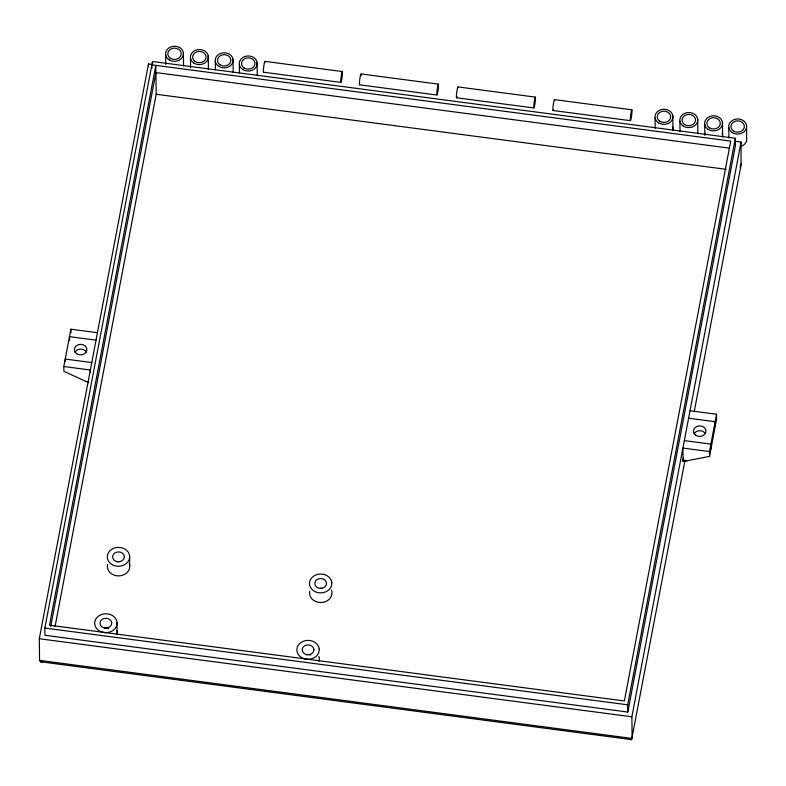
<?xml version="1.0" encoding="UTF-8"?>
<svg xmlns="http://www.w3.org/2000/svg" width="786" height="786" viewBox="0 0 786 786"><rect width="100%" height="100%" fill="white"/><g stroke="black" fill="none" stroke-linecap="round" stroke-linejoin="round"><path stroke-width="1.18" d="M117.045 622.6L116.839 625.057A11.201 9.442 -0.7 0 1 104.577 632.573A11.201 9.442 -0.7 0 1 94.674 622.964A11.201 9.442 -0.7 0 1 105.216 613.768L108.134 613.935A11.201 9.442 -0.7 0 1 117.045 622.6L116.957 634.685M129.651 556.233L129.444 558.699A11.201 9.442 -0.7 0 1 117.183 566.215A11.201 9.442 -0.7 0 1 107.289 556.596A11.201 9.442 -0.7 0 1 117.821 547.41L120.739 547.577A11.201 9.442 -0.7 0 1 129.651 556.233L129.562 568.317A11.201 9.442 -0.7 0 1 116.338 575.716A11.201 9.442 -0.7 0 1 107.633 564.584M319.136 661.311L319.352 658.855A11.201 9.442 -0.7 0 0 318.802 656.438M734.989 141.225L741.07 142.02L741.002 165.139M88.818 382.723L63.882 371.336L63.823 366.522L70.907 329.206L97.444 332.694M684.793 461.303L631.6 739.636L40.371 661.763L39.565 660.397L39.3 638.743L148.495 63.971L151.816 64.403M44.861 628.063L152.494 61.495L735.342 138.267L735.431 145.489L627.788 712.047L44.94 635.285L44.861 628.063L627.7 704.826L627.788 712.047M50.707 626.422L155.923 72.597L729.595 148.161M55.089 626.413L156.188 94.261L155.834 65.385L49.479 625.224L624.359 700.945L730.725 141.097L151.855 64.855L151.904 68.47M627.7 704.826L735.342 138.267M39.565 660.397L632.14 738.447L631.875 716.793L741.07 142.02M683.476 457.973L683.073 460.105L687.495 460.684M690.02 410.744L716.547 414.242L716.606 419.056L709.522 456.381L683.093 461.549L683.496 459.407M694.176 411.903L741.336 163.675M709.522 456.381L709.463 451.567L716.547 414.242M739.99 166.927L740.579 165.993M42.611 661.959L40.97 661.959M119.757 561.636L118.244 561.558A5.826 4.913 -0.7 0 0 116.75 561.803M320.423 588.183L321.936 588.272M264.961 61.357L342.352 71.555A5.482 0.501 -82.5 0 1 341.645 79.956A5.482 0.501 -82.5 0 1 340.849 79.445A5.482 0.501 -82.5 0 1 342.352 71.555M361.01 73.953L438.392 84.151A5.482 0.501 -82.5 0 1 437.694 92.552A5.482 0.501 -82.5 0 1 436.888 92.041A5.482 0.501 -82.5 0 1 438.392 84.151M457.983 86.912L535.374 97.11A5.482 0.501 -82.5 0 1 534.667 105.511A5.482 0.501 -82.5 0 1 533.871 105A5.482 0.501 -82.5 0 1 535.374 97.11M554.484 99.626L631.875 109.814A5.482 0.501 -82.5 0 1 631.168 118.224A5.482 0.501 -82.5 0 1 630.372 117.713A5.482 0.501 -82.5 0 1 631.875 109.814M263.487 72.224L340.878 82.412M359.536 84.819L436.918 95.018M456.509 97.778L533.9 107.967M553.01 110.492L630.401 120.68M156.188 94.261L726.215 169.334M96.03 340.161L69.492 336.663L69.541 340.279M688.605 418.211L715.132 421.709L715.191 426.523M91.775 362.552L65.238 359.064L65.267 361.462M684.351 440.602L710.878 444.1L710.937 448.914M63.823 366.522L90.351 370.019L90.38 372.426M709.463 451.567L682.926 448.069L683.093 461.549M86.077 381.465L88.287 381.76M39.3 638.743L631.875 716.793M631.178 739.705L630.008 739.331M746.543 125.475L746.7 138.228A8.96 7.555 -0.7 0 1 741.257 146.225M728.779 127.538L728.907 137.972M722.462 122.311L722.619 135.064M704.708 124.365L704.836 134.799M697.673 119.04L697.83 131.793A8.96 7.555 -0.7 0 1 697.84 133.767M679.919 121.103L680.047 131.537M672.826 115.768L672.983 128.521M655.072 117.831L655.2 128.265M257.101 62.477L257.268 75.711M239.347 64.531L239.445 72.951M233.029 59.304L233.196 72.538M215.276 61.357L215.374 69.787M208.241 56.042L208.408 69.276M190.487 58.095L190.605 67.724M183.393 52.77L183.551 66.004M165.63 54.824L165.748 64.452M152.494 61.495L152.523 63.902M148.495 63.971L148.525 66.378M70.907 329.206L70.956 332.812M263.634 72.116A5.482 0.501 -82.5 0 1 263.86 65.788A5.482 0.501 -82.5 0 1 265.098 62.232M359.683 84.711A5.482 0.501 -82.5 0 1 360.017 77.696A5.482 0.501 -82.5 0 1 361.118 75.761M457.049 96.393A5.482 0.501 -82.5 0 1 456.381 96.314A5.482 0.501 -82.5 0 1 457.295 88.985A5.482 0.501 -82.5 0 1 458.11 87.786M553.344 109.912A5.482 0.501 -82.5 0 1 553.285 104.764A5.482 0.501 -82.5 0 1 554.621 100.5M704.865 135.143A8.96 7.555 -0.7 0 1 705.464 133.237M722.01 133.158A8.96 7.555 -0.7 0 1 722.629 137.029M672.374 126.625A8.96 7.555 -0.7 0 1 672.983 130.496M309.812 591.219A11.201 9.442 -0.7 0 0 318.517 602.341A11.201 9.442 -0.7 0 0 331.741 594.953L331.957 592.497A11.201 9.442 -0.7 0 0 331.407 590.07M116.878 630.588A11.201 9.442 -0.7 0 1 117.163 632.219M104.145 628.161A5.826 4.913 -0.7 0 1 105.629 627.916L107.151 628.004A5.826 4.913 -0.7 0 1 108.586 628.407M306.324 654.797A5.826 4.913 -0.7 0 1 307.817 654.542L309.33 654.63A5.826 4.913 -0.7 0 1 310.765 655.043M129.218 563.444A11.201 9.442 -0.7 0 1 129.769 565.861M74.965 352.285A6.268 5.286 -0.7 0 1 80.87 349.131A6.268 5.286 -0.7 0 1 86.548 352.521M694.077 433.823A6.268 5.286 -0.7 0 1 704.875 432.85M111.681 622.866L111.573 624.153A5.826 4.913 -0.7 0 1 105.216 628.073A5.826 4.913 -0.7 0 1 100.048 623.082A5.826 4.913 -0.7 0 1 105.511 618.287L107.034 618.376A5.826 4.913 -0.7 0 1 111.681 622.866M124.286 556.508L124.188 557.785A5.826 4.913 -0.7 0 1 117.821 561.715A5.826 4.913 -0.7 0 1 112.653 556.724A5.826 4.913 -0.7 0 1 118.126 551.929L119.639 552.018A5.826 4.913 -0.7 0 1 124.286 556.508M313.86 649.501L313.761 650.779A5.826 4.913 -0.7 0 1 307.395 654.699A5.826 4.913 -0.7 0 1 302.237 649.717A5.826 4.913 -0.7 0 1 307.699 644.923L309.212 645.001A5.826 4.913 -0.7 0 1 313.86 649.501M326.475 583.143L326.367 584.42A5.826 4.913 -0.7 0 1 320 588.341A5.826 4.913 -0.7 0 1 314.842 583.35A5.826 4.913 -0.7 0 1 320.305 578.565L321.818 578.643A5.826 4.913 -0.7 0 1 326.475 583.143M319.234 649.226L319.018 651.682A11.201 9.442 -0.7 0 1 306.756 659.208A11.201 9.442 -0.7 0 1 296.862 649.59A11.201 9.442 -0.7 0 1 307.395 640.394L310.313 640.561A11.201 9.442 -0.7 0 1 319.234 649.226M331.839 582.868L331.623 585.324A11.201 9.442 -0.7 0 1 319.362 592.841A11.201 9.442 -0.7 0 1 309.468 583.232A11.201 9.442 -0.7 0 1 320 574.035L322.918 574.202A11.201 9.442 -0.7 0 1 331.839 582.868M659.709 121.211A6.72 5.669 -0.7 0 0 670.586 117.674A6.72 5.669 -0.7 0 0 661.557 111.514A6.72 5.669 -0.7 0 0 659.709 121.211M658.511 122.822A8.96 7.555 -0.7 0 0 672.836 117.743A8.96 7.555 -0.7 0 0 660.505 109.834A8.96 7.555 -0.7 0 0 658.511 122.822M708.147 129.356A8.96 7.555 -0.7 0 0 722.472 124.276A8.96 7.555 -0.7 0 0 710.151 116.377A8.96 7.555 -0.7 0 0 708.147 129.356M709.345 127.745A6.72 5.669 -0.7 0 0 720.222 124.208A6.72 5.669 -0.7 0 0 711.192 118.047A6.72 5.669 -0.7 0 0 709.345 127.745M732.218 132.529A8.96 7.555 -0.7 0 0 746.543 127.45A8.96 7.555 -0.7 0 0 734.222 119.541A8.96 7.555 -0.7 0 0 732.218 132.529M733.426 130.918A6.72 5.669 -0.7 0 0 744.293 127.381A6.72 5.669 -0.7 0 0 735.264 121.221A6.72 5.669 -0.7 0 0 733.426 130.918M683.358 126.094A8.96 7.555 -0.7 0 0 697.683 121.015A8.96 7.555 -0.7 0 0 685.363 113.105A8.96 7.555 -0.7 0 0 683.358 126.094M684.557 124.483A6.72 5.669 -0.7 0 0 695.433 120.946A6.72 5.669 -0.7 0 0 686.404 114.785A6.72 5.669 -0.7 0 0 684.557 124.483M242.786 69.522A8.96 7.555 -0.7 0 0 257.11 64.442A8.96 7.555 -0.7 0 0 244.79 56.543A8.96 7.555 -0.7 0 0 242.786 69.522M243.984 67.91A6.72 5.669 -0.7 0 0 254.861 64.373A6.72 5.669 -0.7 0 0 245.831 58.213A6.72 5.669 -0.7 0 0 243.984 67.91M218.714 66.348A8.96 7.555 -0.7 0 0 233.029 61.279A8.96 7.555 -0.7 0 0 220.709 53.369A8.96 7.555 -0.7 0 0 218.714 66.348M219.913 64.747A6.72 5.669 -0.7 0 0 230.789 61.21A6.72 5.669 -0.7 0 0 221.76 55.049A6.72 5.669 -0.7 0 0 219.913 64.747M193.916 63.086A8.96 7.555 -0.7 0 0 208.241 58.007A8.96 7.555 -0.7 0 0 195.92 50.108A8.96 7.555 -0.7 0 0 193.916 63.086M195.125 61.475A6.72 5.669 -0.7 0 0 206.001 57.938A6.72 5.669 -0.7 0 0 196.972 51.778A6.72 5.669 -0.7 0 0 195.125 61.475M169.069 59.815A8.96 7.555 -0.7 0 0 183.393 54.735A8.96 7.555 -0.7 0 0 171.073 46.836A8.96 7.555 -0.7 0 0 169.069 59.815M170.277 58.203A6.72 5.669 -0.7 0 0 181.144 54.666A6.72 5.669 -0.7 0 0 172.114 48.506A6.72 5.669 -0.7 0 0 170.277 58.203M76.674 353.729A6.268 5.286 -0.7 0 0 86.824 350.428A6.268 5.286 -0.7 0 0 78.394 344.681A6.268 5.286 -0.7 0 0 76.674 353.729M695.787 435.277A6.268 5.286 -0.7 0 0 705.926 431.966A6.268 5.286 -0.7 0 0 697.506 426.218A6.268 5.286 -0.7 0 0 695.787 435.277"/></g></svg>
